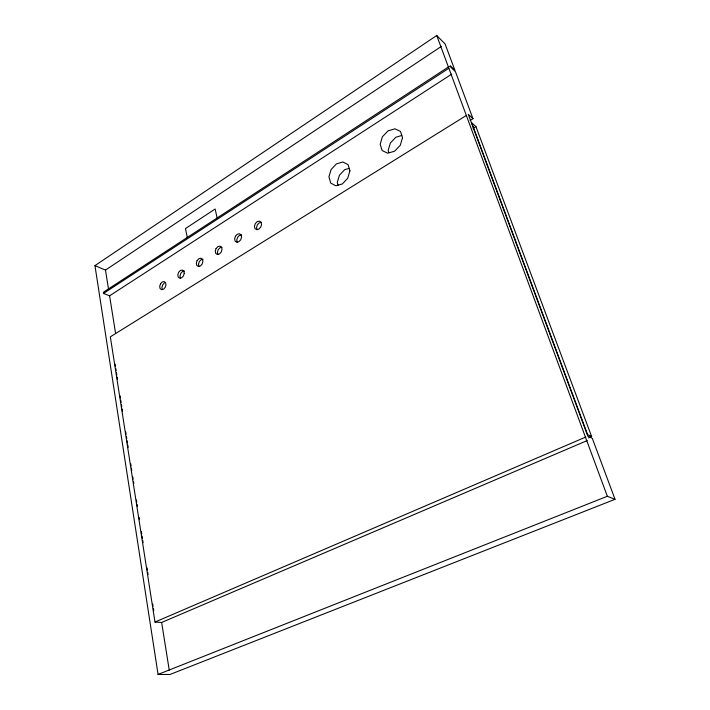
<?xml version="1.0" encoding="UTF-8"?>
<svg xmlns="http://www.w3.org/2000/svg" width="710" height="710" viewBox="0 0 710 710"><rect width="100%" height="100%" fill="white"/><g stroke="black" fill="none" stroke-linecap="round" stroke-linejoin="round"><path stroke-width="1.06" d="M164.365 283.006L162.688 284.834L161.907 287.328L162.324 289.556M472.984 118.685L468.254 114.283L587.845 436.144L592.309 438.381L615.046 499.308L169.938 674.5L158.073 674.42L94.954 265.62L436.73 35.5L445.072 43.922L454.977 70.45L450.238 65.79L450.708 67.051L455.447 71.701L472.984 118.685L470.153 120.443M94.954 265.62L105.488 270.084L441.389 46.381M449.315 66.403L103.367 292.245L103.545 293.408L109.597 295.813L451.729 74.115M103.545 293.408L448.853 68.266M466.372 115.455L110.343 336.824L154.993 622.04L161.649 622.466L587.214 440.555M473.117 128.386L475.957 126.655L591.625 436.561L588.572 437.875M154.993 622.04L585.812 437.023M158.073 674.42L607.343 496.272L615.046 499.308M401.762 135.486L395.896 137.216L390.349 143.029L388.157 150.431L388.823 152.499M349.302 168.341L344.705 169.654L339.416 175.237L337.259 182.452L338.146 185.523M261.404 222.283L259.203 222.86L257.357 224.839L256.55 227.475L257.1 229.756M241.506 234.886L239.368 235.436L237.557 237.388L236.758 239.998L237.273 242.261M222.07 247.204L219.985 247.737L218.201 249.654L217.411 252.227L217.899 254.491M203.06 259.248L201.028 259.753L199.288 261.644L198.498 264.191L198.96 266.436M184.476 271.025L182.497 271.504L180.784 273.368L180.003 275.888L180.438 278.125M591.625 436.561L587.543 434.502L471.626 122.652L475.957 126.655M436.73 35.5L607.343 496.272M217.136 218.014L215.139 209.006L185.47 228.558L187.44 238.24M105.488 270.084L108.559 289.316M109.597 295.813L115.615 333.611M161.649 622.466L169.246 670.16M115.1 364.052L115.437 366.245M115.783 368.437L116.129 370.629M116.475 372.821L116.813 375.013M117.159 377.205L117.505 379.397M120.079 395.834L120.425 398.026M120.771 400.218L121.108 402.41M121.454 404.602L121.8 406.794M122.138 408.987L122.484 411.179M125.75 431.999L126.096 434.192M126.433 436.384L126.779 438.576M127.126 440.768L127.472 442.96M127.809 445.152L128.155 447.344M130.729 463.781L131.075 465.973M131.421 468.165L131.767 470.357M132.797 476.934L133.134 479.126M133.48 481.318L133.826 483.51M136.4 499.947L136.746 502.139M137.092 504.331L137.429 506.523M139.151 517.484L139.497 519.676M141.388 531.728L141.725 533.92M142.071 536.112L142.417 538.304M142.763 540.496L143.101 542.688M147.059 567.894L147.396 570.086M147.742 572.278L148.088 574.47M152.721 604.059L153.067 606.251M153.413 608.443L153.759 610.635M402.526 137.687L400.28 145.284L394.582 151.221L387.651 153.218L382.158 150.538L380.169 144.272L382.388 136.79L387.988 130.897L394.875 128.821L400.44 131.394L402.526 137.687M349.923 170.879L347.714 178.29L342.291 183.988L335.786 185.78L330.683 183.029L328.916 176.826L331.108 169.53L336.433 163.877L342.903 161.995L348.077 164.658L349.923 170.879M261.573 224.44L260.765 227.093L258.901 229.082L256.692 229.658L254.996 228.593L254.446 226.312L255.254 223.677L257.109 221.689L259.31 221.103L261.014 222.15L261.573 224.44M235.427 236.27L234.628 238.88L235.143 241.151L236.794 242.216L238.942 241.675L240.77 239.714L241.569 237.087L241.045 234.815L239.385 233.75L237.246 234.309L235.427 236.27M216.053 248.571L215.254 251.154L215.751 253.417L217.34 254.491L219.434 253.976L221.227 252.041L222.026 249.45L221.529 247.178L219.922 246.113L217.837 246.645L216.053 248.571M184.245 273.341L183.455 275.879L181.733 277.752L179.737 278.222L178.237 277.131L177.802 274.894L178.592 272.365L180.304 270.501L182.292 270.013L183.792 271.096L184.245 273.341M197.114 260.605L196.324 263.161L196.785 265.407L198.33 266.49L200.371 265.993L202.128 264.093L202.918 261.529L202.448 259.274L200.894 258.2L198.853 258.706L197.114 260.605M160.478 283.867L159.697 286.378L160.105 288.606L161.56 289.698L163.504 289.245L165.19 287.408L165.971 284.887L165.554 282.66L164.09 281.577L162.155 282.039L160.478 283.867"/></g></svg>
